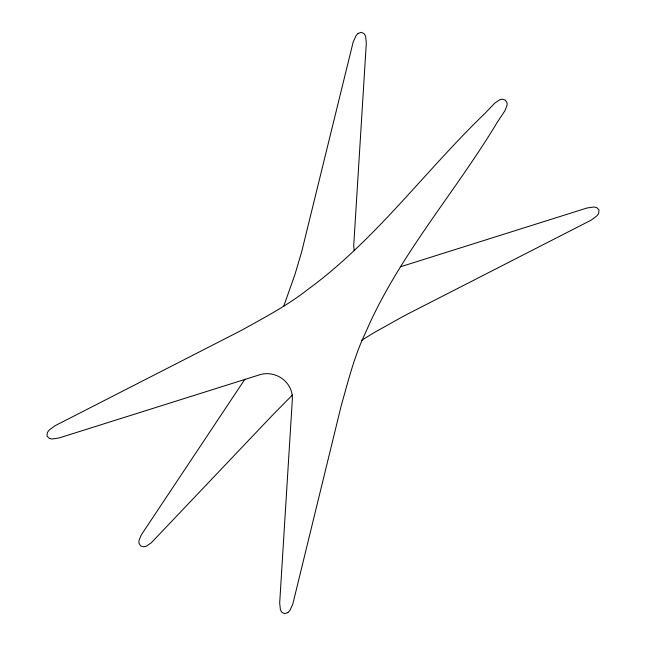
<?xml version="1.0" encoding="UTF-8"?>
<svg xmlns="http://www.w3.org/2000/svg" width="646" height="646" viewBox="0 0 646 646"><rect width="100%" height="100%" fill="white"/><g stroke="black" fill="none" stroke-linecap="round" stroke-linejoin="round"><path stroke-width="0.97" d="M283.667 306.406L294.907 274.607L301.609 252.061L353.16 42.055L356.083 35.562L358.07 33.439M244.955 379.137L141.127 535.163L138.938 540.726L138.971 543.189L140.65 545.967L143.824 546.815L146.303 546.233L151.317 542.777L272.241 415.459L292.42 395.029M287.93 612.561L289.917 610.438L292.84 603.945L341.371 405.099C348.307 380.898 354.283 356.091 365.273 333.352C397.993 256.68 454.623 193.251 497.291 122.272L504.873 110.846L507.07 105.274L507.029 102.811L505.358 100.041L502.176 99.185L499.705 99.775L494.683 103.223L485.162 113.203C424.979 170.996 375.092 240.53 307.197 289.941C286.913 305.833 263.867 317.824 241.434 330.381L54.7 425.916L48.943 430.284L47.319 432.683L47.005 436.098L49.338 438.44L52.011 439.014L58.947 438.004L258.836 375.043C275.358 369.294 293.696 382.262 292.299 400.06L279.678 603.017L280.412 609.767L281.656 612.117L284.571 613.7L287.817 612.602M361.55 340.402L373.218 333.15L404.566 315.619L591.3 220.084L597.057 215.716L598.68 213.317L598.995 209.902L596.662 207.56L593.989 206.986L587.053 207.996L400.609 266.75M358.183 33.398L361.429 32.3L364.344 33.883L365.588 36.233L366.322 42.983L353.701 245.94L354.234 250.713"/></g></svg>
